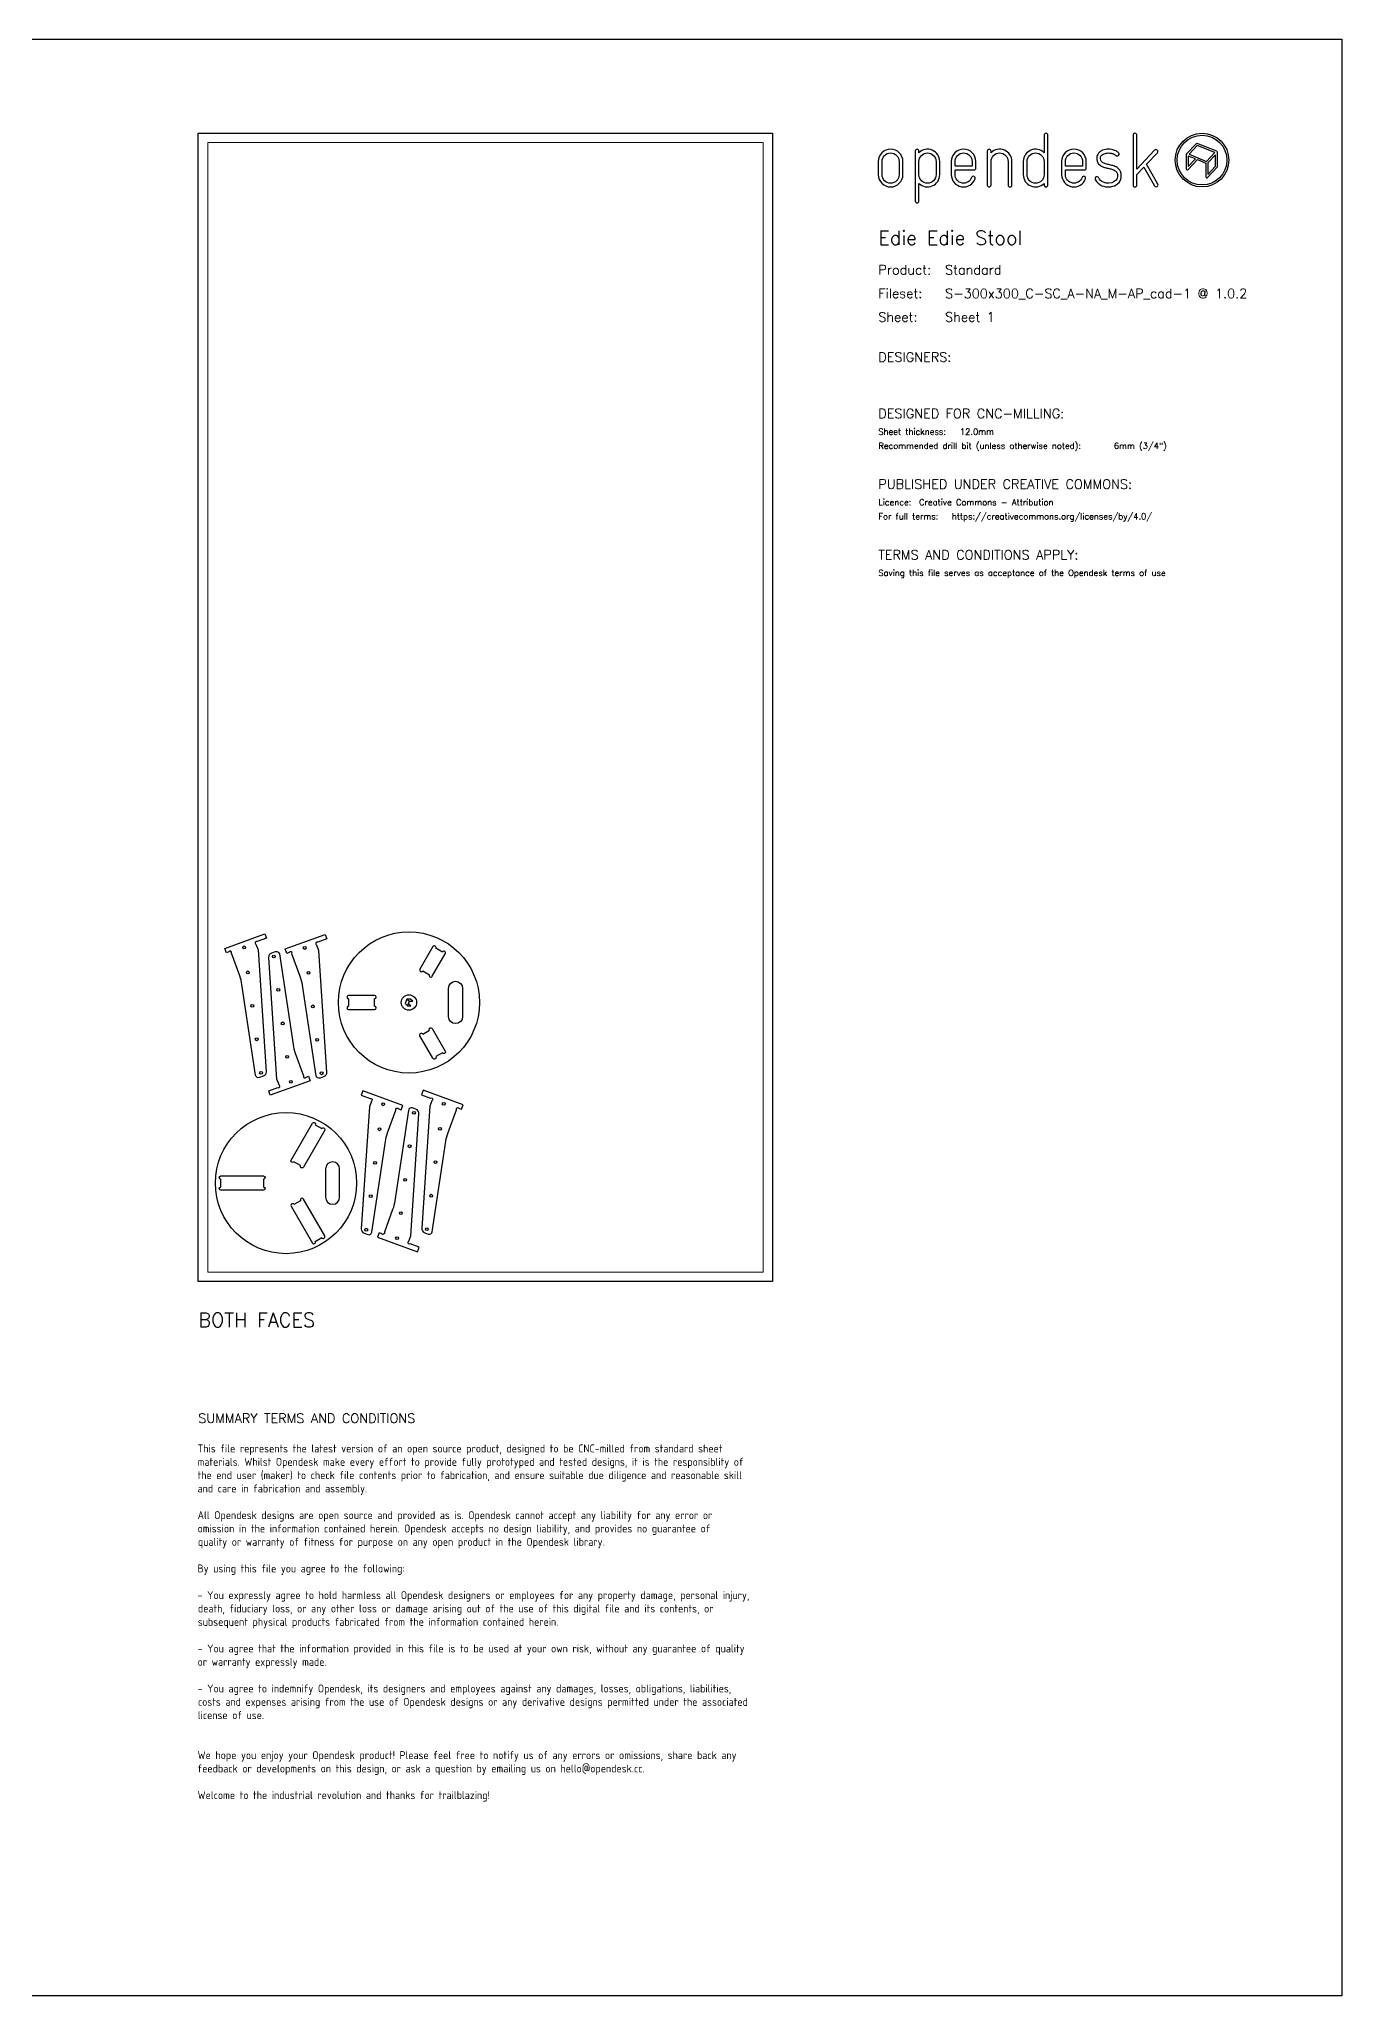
# Model space of a CAD drawing. Header units: millimetres. Extents: x -300 to 5880, y -300 to 4158.
# Drawn here: x 3112 to 5880, y 0 to 4158 of the extents above; entities that cross this region are included whole.
import ezdxf
from ezdxf.enums import TextEntityAlignment as Align

# ---------------------------------------------------------------- set-up
doc = ezdxf.new("R2010")
doc.units = ezdxf.units.MM
doc.layers.add('00-NOPRINT_TEXT', color=7, linetype='Continuous', lineweight=25)
doc.layers.add('00_NOPRINT_TOLERANCE', color=7, linetype='Continuous', lineweight=5)
for name, color, linetype, lineweight, true_color in [('BOARD_$TH-NOMINAL', 3, 'Continuous', 30, 0x00ff00), ('TOP-CUT-INSIDE_15MM', 5, 'Continuous', 25, 0x0014ff), ('TOP-CUT-OUTSIDE_15MM', 140, 'Continuous', 25, 0x00b9ff), ('TOP-HOLE-6.0MM-DIAM_12.0MM', 5, 'Continuous', 25, 0x000dff), ('TOP-POCKET-INSIDE_10.0MM', 3, 'Continuous', 25, 0x00ff09)]:
    doc.layers.add(name, color=color, linetype=linetype, lineweight=lineweight, true_color=true_color)
doc.layers.add('TOP-CHAMFER-ONLINE_8.0MM', color=140, linetype='Continuous', true_color=0x00beff)
doc.layers.add('TOP-ENGRAVE-ONLINE_1.5MM', color=220, linetype='Continuous', true_color=0xff00d4)
doc.styles.add('OD-ISOCP-17', font='isocp.shx', dxfattribs={"height": 17})
doc.styles.add('OD-SIMPLEX-13', font='simplex.shx', dxfattribs={"height": 13})
doc.styles.add('OD-SIMPLEX-20', font='simplex.shx', dxfattribs={"height": 20})
doc.styles.add('OD-SIMPLEX-30', font='simplex.shx', dxfattribs={"height": 30})

msp = doc.modelspace()

# ---------------------------------------------------------------- linework, layer by layer
at = {"layer": '00-NOPRINT_TEXT', "flags": 128}
msp.add_lwpolyline([(0, 4158), (5880, 4158), (5880, 0), (0, 0)], close=True, dxfattribs=at)
at = {"layer": '00-NOPRINT_TEXT'}
for points in [[(5203, 3870.1, 0.662711), (5247.4, 3851.4), (5247.4, 3848, 1), (5255.3, 3848), (5255.3, 3954, 1), (5247.4, 3954), (5247.4, 3916.7, 0.662711), (5203, 3898)], [(5459.1, 3886), (5482.1, 3846, 1), (5489, 3850), (5464.8, 3892.1), (5487.9, 3916.6, 1), (5482.1, 3922), (5444.4, 3881.9), (5444.4, 3954, 1), (5436.4, 3954), (5436.4, 3848, 1), (5444.4, 3848), (5444.4, 3870.4)], [(4895, 3898), (4895, 3870.1, 1), (4947.3, 3870.1), (4947.3, 3898, 1)], [(4939.3, 3898), (4939.3, 3870.1, -1), (4902.9, 3870.1), (4902.9, 3898, -1)], [(5025.6, 3898, 0.662711), (4981.3, 3916.7), (4981.3, 3920.1, 1), (4973.4, 3920.1), (4973.4, 3814.1, 1), (4981.3, 3814.1), (4981.3, 3851.4, 0.662711), (5025.6, 3870.1)], [(4981.3, 3898, -1), (5017.7, 3898), (5017.7, 3870.1, -1), (4981.3, 3870.1)], [(5102.3, 3898, 1), (5050, 3898), (5050, 3870.1, 0.839291), (5100.7, 3861.2, 1), (5093.3, 3863.9, -0.839291), (5058, 3870.1), (5058, 3880.1), (5098.3, 3880.1, 0.414214), (5102.3, 3884.1)], [(5094.4, 3888.1), (5058, 3888.1), (5058, 3898, -1), (5094.4, 3898)], [(5178.9, 3898, 0.662711), (5134.5, 3916.7), (5134.5, 3920.1, 1), (5126.6, 3920.1), (5126.6, 3848, 1), (5134.5, 3848), (5134.5, 3898, -1), (5170.9, 3898), (5170.9, 3848, 1), (5178.9, 3848)], [(5247.4, 3870.1, -1), (5211, 3870.1), (5211, 3898, -1), (5247.4, 3898)], [(5336.9, 3898, 1), (5284.6, 3898), (5284.6, 3870.1, 0.839291), (5335.3, 3861.2, 1), (5327.9, 3863.9, -0.839291), (5292.6, 3870.1), (5292.6, 3880.1), (5332.9, 3880.1, 0.414214), (5336.9, 3884.1)], [(5329, 3888.1), (5292.6, 3888.1), (5292.6, 3898, -1), (5329, 3898)], [(5400.1, 3920.3, 0.045707), (5395.6, 3922.3, 0.040194), (5390.8, 3923.5, 0.040556), (5383.5, 3924, 0.094973), (5371.7, 3921.8, 0.070872), (5365.8, 3918.4, 0.048346), (5363.1, 3915.9, 0.04488), (5361.1, 3913.1, 0.072273), (5359.4, 3908.6, 0.309308), (5366.9, 3889.4, 0.053458), (5372, 3886.7, 0.041245), (5379.1, 3884.5, -0.005863), (5387.4, 3882.6, -0.030773), (5394.7, 3880.3, -0.132607), (5400.9, 3875.8, -0.093408), (5402.4, 3872.9, -0.14847), (5402.6, 3862.7, -0.201639), (5396.5, 3855.2, -0.222831), (5373.2, 3853.9, -0.190617), (5363.3, 3863.4, 1), (5356.1, 3860, 0.190617), (5370.2, 3846.5, 0.222831), (5400.2, 3848.2, 0.201639), (5410.2, 3860.4, 0.14847), (5410, 3875.3, 0.093408), (5407, 3880.8, 0.132607), (5397.5, 3887.7, 0.030773), (5389.3, 3890.3, 0.005863), (5380.8, 3892.3, -0.041245), (5374.9, 3894.1, -0.053458), (5371.4, 3896, -0.305258), (5367.1, 3906.7, -0.07419), (5368, 3909.1, -0.042878), (5369.1, 3910.7, -0.048346), (5370.7, 3912.1, -0.070872), (5374.6, 3914.4, -0.094973), (5383.5, 3916.1, -0.040556), (5389.6, 3915.6, -0.040194), (5393.1, 3914.7, -0.045707), (5396.3, 3913.3, -0.062202), (5400.1, 3910.6, 1), (5405.5, 3916.4, 0.062202)], [(5615.1, 3885.8, 0.190898), (5615.7, 3887.3), (5615.7, 3917.6, 0.306072), (5614.4, 3919.6), (5572.8, 3936.3, 0.309065), (5570.5, 3935.8), (5550.1, 3914, 0.190898), (5549.5, 3912.6), (5549.5, 3882.2, 0.679405), (5553.1, 3880.8), (5572.9, 3901.9), (5591.1, 3894.5), (5591.1, 3865.5, 0.679405), (5594.7, 3864.1)]]:
    msp.add_lwpolyline(points, format="xyb", close=True, dxfattribs=at)
for points in [[(5553.7, 3909.6), (5553.7, 3887.4), (5568.8, 3903.5)], [(5592.6, 3898.3), (5610, 3916.9), (5572.6, 3931.9), (5555.2, 3913.4)], [(5595.2, 3870.7), (5611.5, 3888.1), (5611.5, 3912.4), (5595.2, 3895.1)]]:
    msp.add_lwpolyline(points, close=True, dxfattribs=at)
for radius in [57, 52.9]:
    msp.add_circle((5582.9, 3901), radius, dxfattribs=at)
at = {"layer": '00_NOPRINT_TOLERANCE', "flags": 128}
for points in [[(3450, 3958), (4670, 3958), (4670, 1518), (3450, 1518)], [(3470, 3938), (4650, 3938), (4650, 1538), (3470, 1538)]]:
    msp.add_lwpolyline(points, close=True, dxfattribs=at)
at = {"layer": 'BOARD_$TH-NOMINAL', "flags": 128}
msp.add_lwpolyline([(3450, 3958), (4670, 3958), (4670, 1518), (3450, 1518)], close=True, dxfattribs=at)
at = {"layer": 'TOP-CHAMFER-ONLINE_8.0MM'}
msp.add_lwpolyline([(3981.6, 2140.9, -1), (4011.6, 2140.9), (4011.6, 2080.9, -1), (3981.6, 2080.9)], format="xyb", close=True, dxfattribs=at)
msp.add_circle((3897.6, 2110.9), 150, dxfattribs=at)
at = {"layer": 'TOP-CUT-INSIDE_15MM'}
for points in [[(3941, 2170, 1), (3947.1, 2166.5), (3974.8, 2214.5, 1), (3968.8, 2218), (3954.7, 2226.1, 1), (3948.7, 2229.6), (3920.9, 2181.6, 1), (3927, 2178.1), (3941, 2170)], [(3824.7, 2119, 1), (3824.7, 2126), (3769.3, 2126, 1), (3769.3, 2119), (3769.3, 2102.8, 1), (3769.3, 2095.8), (3824.7, 2095.8, 1), (3824.7, 2102.8), (3824.7, 2119)], [(3947.1, 2055.4), (3974.8, 2007.4, -1), (3968.8, 2003.9), (3954.7, 1995.8, -1), (3948.7, 1992.3), (3920.9, 2040.3, -1), (3927, 2043.8), (3941, 2051.9, -1), (3947.1, 2055.4)]]:
    msp.add_lwpolyline(points, format="xyb", dxfattribs=at)
for points in [[(4011.6, 2140.9), (4011.6, 2080.9, -1), (3981.6, 2080.9), (3981.6, 2140.9, -1)], [(3720.4, 1757.1), (3720.4, 1697.1, 1), (3750.4, 1697.1), (3750.4, 1757.1, 1)]]:
    msp.add_lwpolyline(points, format="xyb", close=True, dxfattribs=at)
at = {"layer": 'TOP-CUT-OUTSIDE_15MM'}
for points in [[(3572.6, 2234.5), (3576.9, 2222.7), (3594, 1963.7, -0.333529), (3587.7, 1954), (3580.2, 1951.3, -0.474038), (3571.7, 1956.3), (3542.8, 2148.8, 0.050005), (3538.1, 2167.3), (3520.5, 2215.5, 1), (3514.8, 2218.2), (3509.6, 2216.3), (3506.2, 2225.7), (3591.1, 2256.7), (3594.6, 2247.3), (3575.3, 2240.3, 1), (3572.6, 2234.5)], [(3701.2, 2233.3), (3705.5, 2221.6), (3722.6, 1962.5, -0.333529), (3716.3, 1952.8), (3708.8, 1950.1, -0.474038), (3700.3, 1955.2), (3671.4, 2147.6, 0.050005), (3666.6, 2166.2), (3649.1, 2214.4, 1), (3643.3, 2217.1), (3638.2, 2215.2), (3634.7, 2224.6), (3719.7, 2255.5), (3723.2, 2246.1), (3703.9, 2239.1, 1), (3701.2, 2233.3)], [(3621.5, 1935.9), (3617.2, 1947.7), (3600.1, 2206.7, -0.333529), (3606.4, 2216.4), (3613.9, 2219.1, -0.474038), (3622.4, 2214.1), (3651.3, 2021.6, 0.050005), (3656.1, 2003.1), (3673.6, 1954.9, 1), (3679.4, 1952.2), (3684.5, 1954.1), (3688, 1944.7), (3603, 1913.7), (3599.6, 1923.1), (3618.8, 1930.1, 1), (3621.5, 1935.9)]]:
    msp.add_lwpolyline(points, format="xyb", dxfattribs=at)
for points in [[(3796.4, 1630.1, 0.333529), (3802.7, 1620.4), (3810.2, 1617.7, 0.474038), (3818.7, 1622.8), (3847.6, 1815.2, -0.050005), (3852.4, 1833.8), (3869.9, 1882, -1), (3875.7, 1884.7), (3880.8, 1882.8), (3884.3, 1892.2), (3799.3, 1923.1), (3795.8, 1913.7), (3815.1, 1906.7, -1), (3817.8, 1900.9), (3813.5, 1889.2)], [(3925, 1631.3, 0.333529), (3931.3, 1621.6), (3938.8, 1618.9, 0.474038), (3947.3, 1623.9), (3976.2, 1816.4, -0.050005), (3980.9, 1834.9), (3998.5, 1883.1, -1), (4004.2, 1885.8), (4009.4, 1883.9), (4012.8, 1893.3), (3927.9, 1924.3), (3924.4, 1914.9), (3943.7, 1907.9, -1), (3946.4, 1902.1), (3942.1, 1890.3)], [(3918.9, 1874.3, 0.333529), (3912.6, 1884), (3905.1, 1886.7, 0.474038), (3896.6, 1881.7), (3867.7, 1689.2, -0.050005), (3862.9, 1670.7), (3845.4, 1622.5, -1), (3839.6, 1619.8), (3834.5, 1621.7), (3831, 1612.3), (3916, 1581.3), (3919.4, 1590.7), (3900.2, 1597.7, -1), (3897.5, 1603.5), (3901.8, 1615.3)]]:
    msp.add_lwpolyline(points, format="xyb", close=True, dxfattribs=at)
for centre in [(3897.6, 2110.9), (3636.4, 1727.1)]:
    msp.add_circle(centre, 150, dxfattribs=at)
at = {"layer": 'TOP-ENGRAVE-ONLINE_1.5MM'}
for p in [(3893.3, 2118.3), (3893.3, 2118.3), (3894.6, 2103.6), (3894.6, 2103.6)]:
    msp.add_line(p, (3898.7, 2113.5), dxfattribs=at)
msp.add_lwpolyline([(3889.4, 2108.4), (3894.6, 2103.6), (3901.8, 2103.6), (3896.6, 2108.4), (3898.7, 2113.5), (3905.8, 2113.5), (3900.6, 2118.3), (3893.3, 2118.3)], close=True, dxfattribs=at)
msp.add_lwpolyline([(3889.4, 2108.4), (3894.6, 2103.6), (3901.8, 2103.6), (3896.6, 2108.4), (3898.7, 2113.5), (3905.8, 2113.5), (3900.6, 2118.3), (3893.3, 2118.3)], close=True, dxfattribs=at)
msp.add_circle((3897.6, 2110.9), 16.3, dxfattribs=at)
msp.add_circle((3897.6, 2110.9), 16.3, dxfattribs=at)
at = {"layer": 'TOP-HOLE-6.0MM-DIAM_12.0MM'}
for centre in [(3547.5, 2228), (3610.7, 2208.8), (3676.1, 2226.8), (3555.4, 2174.9), (3684, 2173.8), (3620, 2137.7), (3564.8, 2103.8), (3693.4, 2102.7), (3629.3, 2066.6), (3574.1, 2032.7), (3638.7, 1995.5), (3702.7, 2031.6), (3583.4, 1961.6), (3712, 1960.5), (3646.6, 1942.4), (3842.9, 1894.5), (3908.3, 1876.4), (3971.5, 1895.6), (3835, 1841.4), (3963.6, 1842.5), (3899, 1805.3), (3825.6, 1770.3), (3954.2, 1771.4), (3889.7, 1734.2), (3816.3, 1699.2), (3880.3, 1663.1), (3944.9, 1700.3), (3807, 1628.1), (3935.6, 1629.2), (3872.4, 1610)]:
    msp.add_circle(centre, 3, dxfattribs=at)
at = {"layer": 'TOP-POCKET-INSIDE_10.0MM'}
for points in [[(3647.3, 1776.1), (3692.5, 1854.4, -1), (3698.5, 1850.9), (3712.6, 1842.8, -1), (3718.6, 1839.3), (3673.4, 1761, -1), (3667.4, 1764.5), (3653.3, 1772.6, -1)], [(3588.5, 1712), (3498.1, 1712, -1), (3498.1, 1719), (3498.1, 1735.2, -1), (3498.1, 1742.2), (3588.5, 1742.2, -1), (3588.5, 1735.2), (3588.5, 1719, -1)], [(3673.4, 1693.2, 1), (3667.4, 1689.7), (3653.3, 1681.6, 1), (3647.3, 1678.1), (3692.5, 1599.7, 1), (3698.5, 1603.2), (3712.6, 1611.3, 1), (3718.6, 1614.8)]]:
    msp.add_lwpolyline(points, format="xyb", close=True, dxfattribs=at)

# ---------------------------------------------------------------- texts
at = {"layer": '00-NOPRINT_TEXT'}
for s, height, style, p in [('Edie Edie Stool', 30, 'OD-SIMPLEX-30', (4895, 3720.9)), ('Product:', 20, 'OD-SIMPLEX-20', (4895, 3657.9)), ('Standard', 20, 'OD-SIMPLEX-20', (5036.9, 3657.9)), ('Fileset:', 20, 'OD-SIMPLEX-20', (4895, 3607.7)), ('S-300x300_C-SC_A-NA_M-AP_cad-1 @ 1.0.2', 20, 'OD-SIMPLEX-20', (5036.9, 3607.6)), ('Sheet:', 20, 'OD-SIMPLEX-20', (4895, 3557.4)), ('Sheet 1', 20, 'OD-SIMPLEX-20', (5036.9, 3557.5)), ('DESIGNERS:', 20, 'OD-SIMPLEX-20', (4895, 3472.4)), ('DESIGNED FOR CNC-MILLING:', 20, 'OD-SIMPLEX-20', (4895, 3352.4)), ('Sheet thickness:', 13, 'OD-SIMPLEX-13', (4895, 3317.4)), ('12.0mm', 13, 'OD-SIMPLEX-13', (5068.3, 3317.4)), ('Recommended drill bit (unless otherwise noted):', 13, 'OD-SIMPLEX-13', (4895, 3287.4)), ('6mm (3/4")', 13, 'OD-SIMPLEX-13', (5395.5, 3287.4)), ('PUBLISHED UNDER CREATIVE COMMONS:', 20, 'OD-SIMPLEX-20', (4895, 3202.4)), ('Licence:', 13, 'OD-SIMPLEX-13', (4895, 3167.4)), ('Creative Commons - Attribution', 13, 'OD-SIMPLEX-13', (4981.5, 3167.4)), ('For full terms:', 13, 'OD-SIMPLEX-13', (4895, 3137.4)), ('https://creativecommons.org/licenses/by/4.0/', 13, 'OD-SIMPLEX-13', (5051.1, 3137.4)), ('TERMS AND CONDITIONS APPLY:', 20, 'OD-SIMPLEX-20', (4895, 3052.3)), ('Saving this file serves as acceptance of the Opendesk terms of use ', 13, 'OD-SIMPLEX-13', (4895, 3017.3))]:
    msp.add_text(s, height=height, dxfattribs=dict(at, style=style)).set_placement(p)
at = {"layer": '00-NOPRINT_TEXT', "color": 7}
for s, height, style, p in [('BOTH FACES', 30, 'OD-SIMPLEX-30', (3450, 1451.3)), ('SUMMARY TERMS AND CONDITIONS', 20, 'OD-SIMPLEX-20', (3450, 1237.4))]:
    msp.add_text(s, height=height, rotation=360, dxfattribs=dict(at, style=style)).set_placement(p, align=Align.TOP_LEFT)
at = {"layer": '00-NOPRINT_TEXT', "color": 7, "style": 'OD-ISOCP-17'}
for s, p in [('This file represents the latest version of an open source product, designed to be CNC-milled from standard sheet', (3448.5, 1154.7)), ('materials. Whilst Opendesk make every effort to provide fully prototyped and tested designs, it is the responsiblity of', (3448.5, 1126.3)), ('the end user (maker) to check file contents prior to fabrication, and ensure suitable due diligence and reasonable skill', (3448.5, 1098)), ('and care in fabrication and assembly.', (3448.5, 1069.7)), ('All Opendesk designs are open source and provided as is. Opendesk cannot accept any liability for any error or', (3448.5, 1013)), ('omission in the information contained herein. Opendesk accepts no design liability, and provides no guarantee of', (3448.5, 984.7)), ('quality or warranty of fitness for purpose on any open product in the Opendesk library.', (3449.1, 956.3)), ('By using this file you agree to the following:', (3448.5, 899.7)), ('- You expressly agree to hold harmless all Opendesk designers or employees for any property damage, personal injury,', (3448.5, 843)), ('death, fiduciary loss, or any other loss or damage arising out of the use of this digital file and its contents, or', (3449.1, 814.7)), ('subsequent physical products fabricated from the information contained herein.', (3449, 786.3)), ('- You agree that the information provided in this file is to be used at your own risk, without any guarantee of quality', (3448.5, 729.7)), ('or warranty expressly made.', (3448.5, 701.3)), ('- You agree to indemnify Opendesk, its designers and employees against any damages, losses, obligations, liabilities,', (3448.5, 644.7)), ('costs and expenses arising from the use of Opendesk designs or any derivative designs permitted under the associated', (3449.1, 616.3)), ('license of use.', (3448.8, 588)), ('We hope you enjoy your Opendesk product! Please feel free to notify us of any errors or omissions, share back any', (3448.5, 503)), ('feedback or developments on this design, or ask a question by emailing us on hello@opendesk.cc.', (3448.5, 474.7)), ('Welcome to the industrial revolution and thanks for trailblazing!', (3448.5, 418))]:
    msp.add_text(s, height=17, rotation=360, dxfattribs=at).set_placement(p)

doc.saveas('drawing.dxf')
